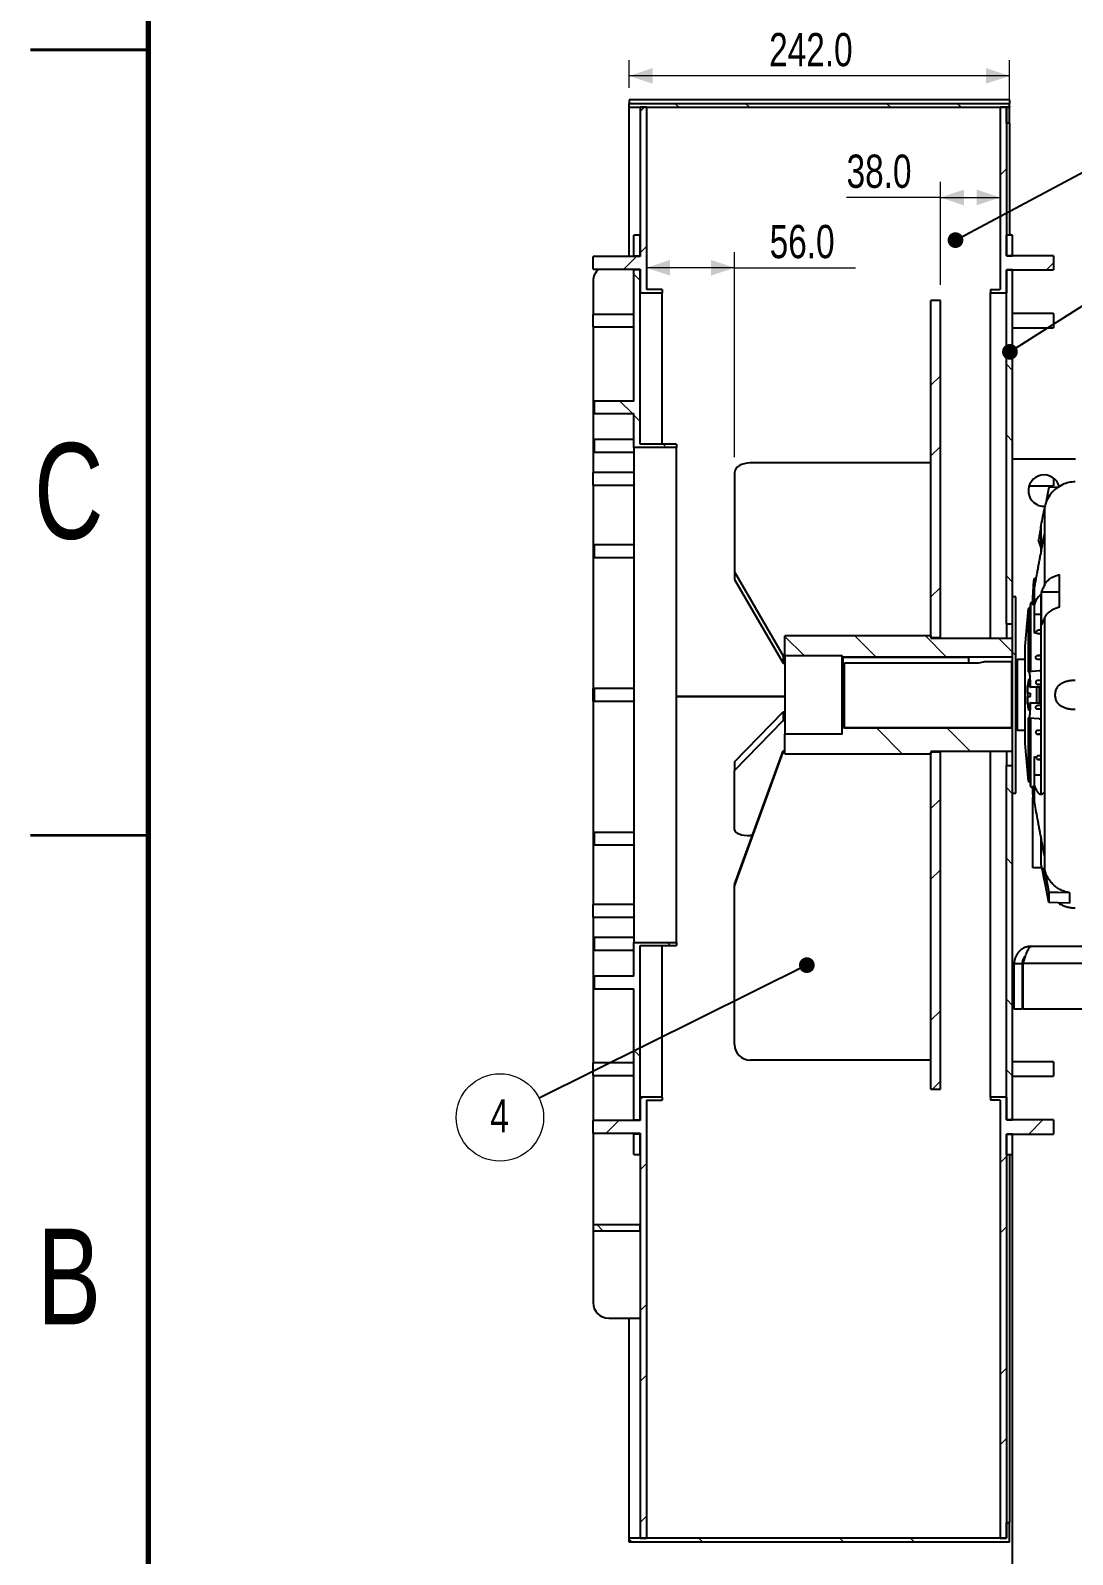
# Model space of a CAD drawing. Header units: millimetres. Extents: x 2 to 418, y 2 to 295.
# Drawn here: x 2.5 to 68.8, y 52.7 to 149.7 of the extents above; entities that cross this region are included whole.
import ezdxf

# ---------------------------------------------------------------- set-up
doc = ezdxf.new("R2010")
doc.units = ezdxf.units.MM
doc.styles.add('SLDTEXTSTYLE0', font='TXT', dxfattribs={"width": 0.75})
doc.dimstyles.new('SLDDIMSTYLE0', dxfattribs={"dimtxt": 2.116667, "dimasz": 1.5, "dimexe": 0, "dimexo": 0.0625, "dimgap": 0.529167, "dimtad": 1, "dimdec": 1, "dimlfac": 10, "dimrnd": 1e-09, "dimzin": 4, "dimdsep": 46, "dimtxsty": 'SLDTEXTSTYLE0', "dimsah": 1, "dimcen": 0.09, "dimadec": 0, "dimazin": 1, "dimtfac": 1, "dimtdec": 1, "dimtofl": 0, "dimtmove": 0, "dimatfit": 3, "dimfxl": 0, "dimfrac": 2, "dimtolj": 1, "dimtzin": 12, "dimarcsym": 0})
doc.dimstyles.new('SLDDIMSTYLE1', dxfattribs={"dimtxt": 0.18, "dimasz": 1, "dimexe": 0, "dimexo": 0.0625, "dimgap": 0, "dimtad": 0, "dimtih": 1, "dimtoh": 1, "dimdec": 0, "dimrnd": 1e-09, "dimzin": 0, "dimdsep": 46, "dimtxsty": 'Standard', "dimblk1": 'DOT', "dimblk2": 'DOT', "dimsah": 1, "dimcen": 0.09, "dimadec": 0, "dimazin": 0, "dimtfac": 1, "dimtdec": 0, "dimtofl": 0, "dimtmove": 0, "dimatfit": 3, "dimldrblk": 'DOT', "dimfxl": 0, "dimfrac": 2, "dimtolj": 1, "dimtzin": 0, "dimarcsym": 0})

# ---------------------------------------------------------------- blocks, each defined once
blk = doc.blocks.new('_D_2')
at = {"color": 7, "linetype": 'Continuous', "lineweight": 18}
for p, q in [((60.398, 133.545), (60.398, 140.105)), ((60.398, 139.105), (54.429, 139.105)), ((60.398, 139.105), (64.198, 139.105))]:
    blk.add_line(p, q, dxfattribs=at)
for points in [[(60.398, 139.105), (61.898, 138.605), (61.898, 139.605)], [(64.198, 139.105), (62.698, 139.605), (62.698, 138.605)]]:
    blk.add_solid(points, dxfattribs=at)
at = {"color": 7, "linetype": 'Continuous', "lineweight": 18, "insert": (54.429, 141.834), "char_height": 2.1167, "attachment_point": 1, "style": 'SLDTEXTSTYLE0'}
blk.add_mtext('38.0', dxfattribs=at)
blk = doc.blocks.new('_D_3')
at = {"color": 7, "linetype": 'Continuous', "lineweight": 18}
for p, q in [((47.298, 122.586), (47.298, 135.627)), ((47.298, 134.627), (41.698, 134.627)), ((47.298, 134.627), (55.008, 134.627))]:
    blk.add_line(p, q, dxfattribs=at)
for points in [[(41.698, 134.627), (43.198, 134.127), (43.198, 135.127)], [(47.298, 134.627), (45.798, 135.127), (45.798, 134.127)]]:
    blk.add_solid(points, dxfattribs=at)
at = {"color": 7, "linetype": 'Continuous', "lineweight": 18, "insert": (49.536, 137.356), "char_height": 2.1167, "attachment_point": 1, "style": 'SLDTEXTSTYLE0'}
blk.add_mtext('56.0', dxfattribs=at)
blk = doc.blocks.new('_D_4')
at = {"color": 7, "linetype": 'Continuous', "lineweight": 18}
for p, q in [((40.598, 146.075), (40.598, 147.844)), ((64.798, 145.075), (64.798, 147.844)), ((64.798, 146.844), (40.598, 146.844))]:
    blk.add_line(p, q, dxfattribs=at)
for points in [[(40.598, 146.844), (42.098, 146.344), (42.098, 147.344)], [(64.798, 146.844), (63.298, 147.344), (63.298, 146.344)]]:
    blk.add_solid(points, dxfattribs=at)
at = {"color": 7, "linetype": 'Continuous', "lineweight": 18, "insert": (49.503, 149.573), "char_height": 2.1167, "attachment_point": 1, "style": 'SLDTEXTSTYLE0'}
blk.add_mtext('242.0', dxfattribs=at)
blk = doc.blocks.new('_DOT')
at = {"color": 0, "linetype": 'ByBlock', "lineweight": -2}
blk.add_line((-0.5, 0), (-1, 0), dxfattribs=at)
at = {"color": 0, "linetype": 'ByBlock', "const_width": 0.5}
blk.add_lwpolyline([(-0.25, 0, 1), (0.25, 0, 1)], format="xyb", close=True, dxfattribs=at)
blk = doc.blocks.new('SW_NOTE_14')
at = {"color": 0, "linetype": 'Continuous', "lineweight": 0}
blk.add_circle((-2.492, -1.237), 2.782, dxfattribs=at)
at = {"color": 0, "linetype": 'Continuous', "lineweight": 0, "insert": (-2.513, -0.075), "char_height": 2.117, "attachment_point": 2, "style": 'SLDTEXTSTYLE0'}
blk.add_mtext('4', dxfattribs=at)

msp = doc.modelspace()

# ---------------------------------------------------------------- hatches: boundary and pattern name
at = {"linetype": 'Continuous', "lineweight": 18}
h = msp.add_hatch(dxfattribs=at)
h.set_pattern_fill('ANSI32', style=0)
h.paths.add_polyline_path([(41.698, 133.245), (41.698, 144.845), (41.298, 144.845), (41.298, 135.345), (38.298, 135.345), (38.298, 134.545), (41.298, 134.545), (41.298, 133.045), (42.698, 133.045), (42.698, 133.245)], flags=0)
h = msp.add_hatch(dxfattribs=at)
h.set_pattern_fill('ANSI32', angle=90, style=0)
h.paths.add_polyline_path([(40.598, 145.096), (40.598, 144.918), (40.598, 144.845), (64.798, 144.845), (64.798, 144.918), (64.798, 145.096)], flags=0)
h = msp.add_hatch(dxfattribs=at)
h.set_pattern_fill('ANSI32', style=0)
h.paths.add_polyline_path([(64.598, 144.845), (64.198, 144.845), (64.198, 133.245), (63.598, 133.245), (63.598, 133.045), (64.598, 133.045), (64.598, 134.495), (67.598, 134.495), (67.598, 135.395), (64.598, 135.395)], flags=0)
h = msp.add_hatch(dxfattribs=at)
h.set_pattern_fill('ANSI32', angle=90, style=0)
h.paths.add_polyline_path([(64.598, 143.842), (64.798, 143.842), (64.798, 144.845), (64.598, 144.845)], flags=0)
h = msp.add_hatch(dxfattribs=at)
h.set_pattern_fill('ANSI32', angle=90, style=0)
h.paths.add_polyline_path([(41.298, 135.395), (41.298, 136.695), (40.898, 136.695), (40.898, 135.395)], flags=0)
h = msp.add_hatch(dxfattribs=at)
h.set_pattern_fill('ANSI32', angle=90, style=0)
h.paths.add_polyline_path([(64.998, 135.395), (64.998, 136.695), (64.598, 136.695), (64.598, 135.395)], flags=0)
h = msp.add_hatch(dxfattribs=at)
h.set_pattern_fill('ANSI32', angle=90, style=0)
h.paths.add_polyline_path([(40.898, 134.495), (40.898, 126.145), (38.398, 126.145), (38.398, 125.345), (40.898, 125.345), (40.898, 123.195), (43.598, 123.195), (43.598, 123.395), (41.298, 123.395), (41.298, 134.495)], flags=0)
h = msp.add_hatch(dxfattribs=at)
h.set_pattern_fill('ANSI32', angle=90, style=0)
h.paths.add_polyline_path([(64.598, 111.945), (64.998, 111.945), (64.998, 134.495), (64.598, 134.495)], flags=0)
h = msp.add_hatch(dxfattribs=at)
h.set_pattern_fill('ANSI32', angle=3e-322, style=0)
h.paths.add_polyline_path([(60.398, 111.095), (60.398, 132.545), (59.798, 132.545), (59.798, 111.095)], flags=0)
h = msp.add_hatch(dxfattribs=at)
h.set_pattern_fill('ANSI34', angle=90, style=0)
h.paths.add_polyline_path([(50.498, 111.195), (50.498, 109.945), (54.148, 109.945), (54.148, 109.875), (65.198, 109.875), (65.198, 111.045), (59.798, 111.045), (59.798, 111.195)], flags=0)
h = msp.add_hatch(dxfattribs=at)
h.set_pattern_fill('ANSI34', angle=90, style=0)
edge = h.paths.add_edge_path(flags=0)
edge.add_line((54.148, 105.295), (54.148, 104.945))
edge.add_line((54.148, 104.945), (50.498, 104.945))
edge.add_line((50.498, 104.945), (50.498, 103.695))
edge.add_line((50.498, 103.695), (59.798, 103.695))
edge.add_line((59.798, 103.695), (59.798, 103.845))
edge.add_line((59.798, 103.845), (65.198, 103.845))
edge.add_line((65.198, 103.845), (65.198, 105.345))
edge.add_line((65.198, 105.345), (54.198, 105.345))
edge.add_arc((54.198, 105.295), 0.05, 90, 180)
h = msp.add_hatch(dxfattribs=at)
h.set_pattern_fill('ANSI32', angle=3e-322, style=0)
h.paths.add_polyline_path([(59.798, 103.795), (59.798, 82.345), (60.398, 82.345), (60.398, 103.795)], flags=0)
h = msp.add_hatch(dxfattribs=at)
h.set_pattern_fill('ANSI32', angle=90, style=0)
h.paths.add_polyline_path([(64.998, 102.945), (64.598, 102.945), (64.598, 80.395), (64.998, 80.395)], flags=0)
h = msp.add_hatch(dxfattribs=at)
h.set_pattern_fill('ANSI32', angle=90, style=0)
h.paths.add_polyline_path([(38.398, 89.545), (38.398, 88.745), (40.898, 88.745), (40.898, 80.395), (41.298, 80.395), (41.298, 91.495), (43.598, 91.495), (43.598, 91.695), (40.898, 91.695), (40.898, 89.545)], flags=0)
h = msp.add_hatch(dxfattribs=at)
h.set_pattern_fill('ANSI32', style=0)
h.paths.add_polyline_path([(41.698, 53.767), (41.698, 81.645), (42.698, 81.645), (42.698, 81.845), (41.298, 81.845), (41.298, 80.345), (38.298, 80.345), (38.298, 79.545), (41.298, 79.545), (41.298, 53.767)], flags=0)
h = msp.add_hatch(dxfattribs=at)
h.set_pattern_fill('ANSI32', style=0)
h.paths.add_polyline_path([(63.598, 81.645), (64.198, 81.645), (64.198, 53.767), (64.598, 53.767), (64.598, 79.495), (67.598, 79.495), (67.598, 80.395), (64.598, 80.395), (64.598, 81.845), (63.598, 81.845)], flags=0)
h = msp.add_hatch(dxfattribs=at)
h.set_pattern_fill('ANSI32', angle=90, style=0)
h.paths.add_polyline_path([(40.898, 79.495), (40.898, 78.195), (41.298, 78.195), (41.298, 79.495)], flags=0)
h = msp.add_hatch(dxfattribs=at)
h.set_pattern_fill('ANSI32', angle=90, style=0)
h.paths.add_polyline_path([(64.598, 79.495), (64.598, 78.195), (64.998, 78.195), (64.998, 79.495)], flags=0)
h = msp.add_hatch(dxfattribs=at)
h.set_pattern_fill('ANSI32', angle=90, style=0)
h.paths.add_polyline_path([(41.298, 73.317), (41.298, 73.717), (38.298, 73.717), (38.298, 73.317)], flags=0)
h = msp.add_hatch(dxfattribs=at)
h.set_pattern_fill('ANSI32', angle=90, style=0)
h.paths.add_polyline_path([(40.598, 53.767), (40.598, 53.516), (64.798, 53.516), (64.798, 53.767), (64.798, 54.768), (64.598, 54.768), (64.598, 53.767)], flags=0)

# ---------------------------------------------------------------- linework, layer by layer
at = {"color": 7, "linetype": 'Continuous', "lineweight": 70}
msp.add_line((10, 10), (10, 287), dxfattribs=at)
at = {"color": 7, "linetype": 'Continuous', "lineweight": 35}
for p, q in [((2.5, 148.5), (10, 148.5)), ((10, 148.5), (2.5, 148.5)), ((10, 98.5), (2.5, 98.5))]:
    msp.add_line(p, q, dxfattribs=at)
at = {"color": 7, "linetype": 'Continuous', "lineweight": 25}
for p, q in [((64.798, 145.325), (40.598, 145.325)), ((40.598, 145.325), (40.598, 145.096)), ((40.598, 145.096), (64.798, 145.096)), ((40.598, 144.918), (40.598, 145.096)), ((40.598, 144.845), (40.598, 144.918)), ((40.598, 144.845), (64.798, 144.845)), ((40.598, 135.345), (40.598, 144.845)), ((41.698, 144.845), (41.298, 144.845)), ((41.298, 144.845), (41.298, 135.345)), ((41.698, 144.845), (41.698, 133.245)), ((64.598, 144.845), (64.198, 144.845)), ((64.198, 144.845), (64.198, 133.245)), ((64.598, 144.845), (64.598, 144.846)), ((64.798, 144.845), (64.598, 144.845)), ((64.598, 143.842), (64.598, 144.845)), ((64.598, 144.845), (64.598, 135.395)), ((64.798, 145.325), (64.798, 145.096)), ((64.798, 144.918), (64.798, 145.096)), ((64.798, 144.918), (64.798, 144.845)), ((64.798, 144.845), (64.798, 144.846)), ((64.798, 143.842), (64.798, 144.845)), ((64.798, 143.842), (64.598, 143.842)), ((64.798, 143.842), (64.798, 136.695)), ((41.298, 136.695), (40.898, 136.695)), ((40.898, 135.395), (40.898, 136.695)), ((41.298, 135.395), (41.298, 136.695)), ((64.998, 136.695), (64.598, 136.695)), ((64.598, 135.395), (64.598, 136.695)), ((64.998, 135.395), (64.998, 136.695)), ((38.298, 134.545), (38.298, 135.345)), ((41.298, 135.345), (38.298, 135.345)), ((40.898, 135.395), (41.298, 135.395)), ((40.898, 135.395), (40.898, 135.345)), ((64.598, 135.395), (64.998, 135.395)), ((67.598, 135.395), (64.598, 135.395)), ((67.598, 135.395), (67.598, 134.495)), ((38.298, 134.545), (41.298, 134.545)), ((40.898, 134.545), (40.898, 134.495)), ((41.298, 134.495), (40.898, 134.495)), ((40.898, 126.145), (40.898, 134.495)), ((41.298, 134.545), (41.298, 133.045)), ((41.298, 123.395), (41.298, 134.495)), ((64.998, 134.495), (64.598, 134.495)), ((64.598, 111.945), (64.598, 134.495)), ((64.598, 134.495), (67.598, 134.495)), ((64.598, 134.495), (64.598, 133.045)), ((64.998, 113.695), (64.998, 134.495)), ((38.298, 133.77), (38.298, 131.661)), ((41.298, 133.045), (42.698, 133.045)), ((42.698, 133.245), (41.698, 133.245)), ((42.698, 133.245), (42.698, 133.045)), ((42.698, 123.395), (42.698, 133.045)), ((63.598, 133.245), (63.598, 133.045)), ((63.598, 133.245), (64.198, 133.245)), ((63.598, 133.045), (64.598, 133.045)), ((63.598, 111.045), (63.598, 133.045)), ((60.398, 132.545), (59.798, 132.545)), ((59.798, 111.095), (59.798, 132.545)), ((60.398, 111.095), (60.398, 132.545)), ((40.898, 131.661), (38.298, 131.661)), ((38.298, 131.461), (38.298, 131.661)), ((38.298, 130.861), (38.298, 131.461)), ((67.598, 131.711), (64.998, 131.711)), ((67.598, 131.711), (67.598, 130.811)), ((38.298, 130.861), (40.898, 130.861)), ((38.298, 130.861), (38.298, 121.595)), ((64.998, 130.811), (67.598, 130.811)), ((38.398, 125.345), (38.398, 126.145)), ((40.898, 126.145), (38.398, 126.145)), ((38.398, 125.345), (40.898, 125.345)), ((40.898, 123.195), (40.898, 125.345)), ((40.898, 123.693), (38.398, 123.693)), ((38.398, 123.493), (38.398, 123.693)), ((38.398, 122.893), (38.398, 123.493)), ((43.598, 123.195), (40.898, 123.195)), ((40.898, 123.195), (40.898, 91.695)), ((43.598, 123.395), (41.298, 123.395)), ((43.598, 123.395), (43.598, 123.195)), ((43.598, 91.695), (43.598, 123.195)), ((38.398, 122.893), (40.898, 122.893)), ((68.998, 122.445), (64.998, 122.445)), ((40.898, 121.595), (38.298, 121.595)), ((38.298, 121.541), (38.298, 121.595)), ((38.298, 120.795), (38.298, 121.541)), ((47.298, 121.586), (47.298, 115.268)), ((59.798, 122.205), (48.298, 122.205)), ((38.298, 120.795), (40.898, 120.795)), ((38.298, 120.795), (38.298, 107.845)), ((66.044, 120.745), (67.598, 120.745)), ((67.598, 121.245), (67.598, 120.745)), ((68.183, 120.838), (68.183, 120.834)), ((67.025, 119.376), (67.025, 117.68)), ((66.783, 118.121), (66.783, 116.399)), ((67.025, 117.68), (67.025, 114.434)), ((40.898, 116.995), (38.398, 116.995)), ((38.398, 116.941), (38.398, 116.995)), ((38.398, 116.195), (38.398, 116.941)), ((66.783, 116.862), (66.646, 117.304)), ((38.398, 116.195), (40.898, 116.195)), ((47.298, 115.268), (50.398, 109.941)), ((47.298, 115.268), (47.298, 114.797)), ((47.298, 114.797), (50.398, 109.47)), ((66.349, 114.828), (66.249, 113.199)), ((66.492, 114.828), (66.349, 114.828)), ((67.983, 113.034), (67.983, 115.113)), ((65.198, 113.695), (64.998, 113.695)), ((64.998, 110.57), (64.998, 113.695)), ((65.198, 110.57), (65.198, 113.695)), ((66.383, 113.222), (66.383, 114.232)), ((66.837, 113.772), (66.783, 113.759)), ((66.783, 113.759), (66.783, 101.131)), ((66.801, 113.772), (66.837, 113.772)), ((67.983, 113.984), (66.807, 113.984)), ((66.842, 111.906), (66.837, 113.772)), ((65.993, 112.945), (65.783, 110.545)), ((66.09, 112.971), (65.993, 112.945)), ((65.993, 112.945), (65.993, 108.913)), ((66.133, 113.295), (66.09, 112.971)), ((66.09, 112.971), (66.09, 108.922)), ((66.249, 113.326), (66.133, 113.295)), ((66.133, 113.295), (66.133, 108.926)), ((66.249, 113.199), (66.383, 113.233)), ((66.383, 112.555), (66.383, 113.222)), ((66.383, 111.371), (66.383, 112.555)), ((64.998, 111.945), (64.598, 111.945)), ((64.598, 111.945), (64.598, 111.045)), ((66.627, 111.563), (66.783, 111.577)), ((67.025, 112.356), (67.025, 101.256)), ((59.798, 111.195), (50.498, 111.195)), ((50.498, 109.945), (50.498, 111.195)), ((59.798, 111.195), (59.798, 111.045)), ((59.798, 111.095), (60.398, 111.095)), ((59.798, 111.045), (64.998, 111.045)), ((60.398, 111.095), (60.398, 111.045)), ((66.783, 111.31), (66.621, 111.324)), ((50.398, 109.941), (50.398, 109.47)), ((50.398, 109.941), (50.498, 109.941)), ((50.498, 109.945), (54.148, 109.945)), ((50.498, 109.945), (50.498, 104.945)), ((54.148, 109.875), (54.148, 109.945)), ((54.148, 109.875), (64.998, 109.875)), ((54.148, 109.875), (54.148, 109.872)), ((54.148, 109.51), (54.148, 109.872)), ((54.198, 109.845), (62.198, 109.845)), ((54.198, 109.845), (54.198, 109.353)), ((62.198, 109.845), (62.198, 109.458)), ((64.998, 101.195), (64.998, 110.57)), ((65.198, 101.195), (65.198, 110.57)), ((65.298, 109.693), (65.198, 109.593)), ((65.783, 109.693), (65.298, 109.693)), ((65.298, 105.198), (65.298, 109.693)), ((65.783, 110.545), (65.783, 107.445)), ((66.57, 109.943), (66.783, 109.961)), ((66.783, 109.686), (66.577, 109.704)), ((50.398, 109.47), (50.498, 109.47)), ((54.148, 105.295), (54.148, 109.51)), ((54.198, 105.445), (54.198, 109.353)), ((54.298, 105.345), (54.298, 109.458)), ((62.198, 109.458), (54.298, 109.458)), ((62.598, 109.458), (62.198, 109.458)), ((64.948, 109.545), (63.198, 109.545)), ((64.998, 109.532), (64.948, 109.545)), ((64.948, 105.345), (64.948, 109.545)), ((66.686, 108.974), (66.036, 108.917)), ((66.783, 108.98), (66.686, 108.974)), ((38.398, 107.845), (38.298, 107.845)), ((38.298, 107.045), (38.298, 107.845)), ((40.898, 107.845), (38.398, 107.845)), ((38.398, 107.045), (38.398, 107.845)), ((66.085, 108.055), (65.943, 108.043)), ((65.943, 107.545), (65.943, 108.043)), ((66.092, 107.945), (66.143, 107.945)), ((66.543, 107.445), (66.543, 107.95)), ((66.783, 108.372), (66.564, 108.353)), ((66.58, 108.114), (66.783, 108.097)), ((66.703, 106.945), (66.703, 107.945)), ((38.298, 107.045), (38.398, 107.045)), ((38.298, 107.045), (38.298, 94.095)), ((38.398, 107.045), (40.898, 107.045)), ((65.783, 107.445), (65.783, 104.345)), ((65.943, 107.545), (66.143, 107.545)), ((65.943, 106.848), (65.943, 107.345)), ((65.943, 107.345), (66.143, 107.345)), ((65.943, 106.848), (66.085, 106.835)), ((66.143, 106.945), (66.092, 106.945)), ((66.143, 107.345), (66.143, 107.545)), ((66.143, 106.945), (66.783, 106.945)), ((66.543, 106.939), (66.543, 107.445)), ((66.58, 106.776), (66.783, 106.794)), ((47.298, 103.189), (50.398, 106.372)), ((47.298, 102.631), (50.398, 105.815)), ((50.398, 106.372), (50.398, 105.815)), ((50.398, 106.372), (50.498, 106.372)), ((50.398, 105.815), (50.498, 105.815)), ((65.993, 105.977), (65.993, 101.945)), ((66.686, 105.916), (66.036, 105.973)), ((66.09, 105.968), (66.09, 101.919)), ((66.133, 105.964), (66.133, 101.595)), ((66.783, 106.518), (66.564, 106.537)), ((66.686, 105.916), (66.783, 105.911)), ((50.498, 103.695), (50.498, 104.945)), ((54.148, 104.945), (50.498, 104.945)), ((54.148, 104.945), (54.148, 105.295)), ((54.198, 105.445), (54.298, 105.345)), ((64.998, 105.345), (54.198, 105.345)), ((54.298, 105.345), (64.948, 105.345)), ((64.948, 105.345), (64.998, 105.358)), ((65.198, 105.298), (65.298, 105.198)), ((65.298, 105.198), (65.783, 105.198)), ((66.57, 104.947), (66.783, 104.929)), ((66.783, 105.204), (66.577, 105.186)), ((47.298, 95.366), (50.398, 103.876)), ((50.398, 103.876), (50.398, 103.79)), ((50.398, 103.876), (50.498, 103.876)), ((64.998, 103.845), (59.798, 103.845)), ((59.798, 103.845), (59.798, 103.695)), ((60.398, 103.795), (59.798, 103.795)), ((59.798, 82.345), (59.798, 103.795)), ((60.398, 103.845), (60.398, 103.795)), ((60.398, 82.345), (60.398, 103.795)), ((63.598, 81.845), (63.598, 103.845)), ((64.598, 103.845), (64.598, 102.945)), ((65.783, 104.345), (65.993, 101.945)), ((47.298, 95.279), (50.398, 103.79)), ((47.298, 103.189), (47.298, 102.631)), ((50.398, 103.79), (50.498, 103.79)), ((50.498, 103.695), (59.798, 103.695)), ((64.598, 102.945), (64.998, 102.945)), ((64.598, 80.395), (64.598, 102.945)), ((66.383, 102.335), (66.383, 103.52)), ((66.783, 103.58), (66.621, 103.566)), ((66.627, 103.327), (66.783, 103.313)), ((47.298, 98.855), (47.298, 102.631)), ((65.993, 101.945), (66.09, 101.919)), ((66.09, 101.919), (66.133, 101.595)), ((66.383, 101.669), (66.383, 102.335)), ((64.998, 101.195), (65.198, 101.195)), ((64.998, 80.395), (64.998, 101.195)), ((66.133, 101.595), (66.249, 101.564)), ((66.249, 101.623), (66.249, 101.564)), ((66.283, 96.445), (66.283, 100.924)), ((66.383, 100.658), (66.383, 101.669)), ((66.783, 101.131), (66.841, 101.133)), ((67.025, 101.256), (67.025, 97.21)), ((40.898, 98.695), (38.398, 98.695)), ((38.398, 97.895), (38.398, 98.695)), ((48.434, 98.485), (48.298, 98.485)), ((66.783, 98.479), (66.783, 96.724)), ((38.398, 97.895), (40.898, 97.895)), ((67.025, 97.21), (67.025, 96.365)), ((66.835, 96.445), (66.283, 96.445)), ((67.007, 95.818), (67.007, 96.443)), ((47.298, 95.366), (47.298, 95.279)), ((47.298, 85.185), (47.298, 95.279)), ((67.025, 95.74), (67.025, 95.545)), ((67.025, 95.545), (67.103, 95.298)), ((40.898, 94.095), (38.298, 94.095)), ((38.298, 93.295), (38.298, 94.095)), ((67.298, 94.866), (67.298, 94.236)), ((67.946, 94.216), (67.983, 94.188)), ((67.983, 94.15), (67.983, 94.188)), ((68.634, 94.195), (68.634, 94.845)), ((38.298, 93.295), (40.898, 93.295)), ((38.298, 93.295), (38.298, 84.029)), ((40.898, 91.997), (38.398, 91.997)), ((38.398, 91.197), (38.398, 91.997)), ((38.398, 91.197), (40.898, 91.197)), ((40.898, 91.695), (43.598, 91.695)), ((40.898, 89.545), (40.898, 91.695)), ((41.298, 91.495), (43.598, 91.495)), ((41.298, 80.395), (41.298, 91.495)), ((42.698, 81.845), (42.698, 91.495)), ((43.598, 91.695), (43.598, 91.495)), ((66.198, 91.445), (110.998, 91.445)), ((65.098, 90.345), (65.598, 90.345)), ((65.098, 87.445), (65.098, 90.345)), ((65.598, 90.345), (65.598, 87.445)), ((111.528, 90.345), (65.669, 90.345)), ((65.669, 87.445), (65.669, 90.345)), ((40.898, 89.545), (38.398, 89.545)), ((38.398, 88.745), (38.398, 89.545)), ((38.398, 88.745), (40.898, 88.745)), ((40.898, 80.395), (40.898, 88.745)), ((65.598, 87.445), (65.098, 87.445)), ((111.528, 87.445), (65.669, 87.445)), ((40.898, 84.029), (38.298, 84.029)), ((38.298, 83.229), (38.298, 84.029)), ((59.798, 84.196), (48.298, 84.196)), ((67.598, 84.079), (64.998, 84.079)), ((67.598, 84.079), (67.598, 83.404)), ((38.298, 83.229), (40.898, 83.229)), ((38.298, 83.229), (38.298, 80.345)), ((64.998, 83.179), (67.598, 83.179)), ((67.598, 83.404), (67.598, 83.179)), ((42.698, 81.845), (41.298, 81.845)), ((41.298, 81.845), (41.298, 80.345)), ((41.698, 81.645), (42.698, 81.645)), ((41.698, 81.645), (41.698, 53.767)), ((42.698, 81.845), (42.698, 81.645)), ((59.798, 82.345), (60.398, 82.345)), ((63.598, 81.845), (63.598, 81.645)), ((64.598, 81.845), (63.598, 81.845)), ((64.198, 81.645), (63.598, 81.645)), ((64.198, 81.645), (64.198, 53.767)), ((64.598, 81.845), (64.598, 80.395)), ((38.298, 79.545), (38.298, 80.345)), ((41.298, 80.345), (38.298, 80.345)), ((38.298, 79.545), (41.298, 79.545)), ((38.298, 79.545), (38.298, 73.717)), ((40.898, 80.395), (41.298, 80.395)), ((40.898, 80.395), (40.898, 80.345)), ((40.898, 79.545), (40.898, 79.495)), ((41.298, 79.545), (41.298, 53.767)), ((64.598, 80.395), (64.998, 80.395)), ((67.598, 80.395), (64.598, 80.395)), ((67.598, 80.395), (67.598, 79.495)), ((41.298, 79.495), (40.898, 79.495)), ((40.898, 78.195), (40.898, 79.495)), ((41.298, 78.195), (41.298, 79.495)), ((64.998, 79.495), (64.598, 79.495)), ((64.598, 78.195), (64.598, 79.495)), ((64.598, 79.495), (67.598, 79.495)), ((64.598, 79.495), (64.598, 53.767)), ((64.998, 78.195), (64.998, 79.495)), ((40.898, 78.195), (41.298, 78.195)), ((64.598, 78.195), (64.998, 78.195)), ((64.798, 78.195), (64.798, 54.768)), ((64.998, 51.945), (64.998, 78.195)), ((38.298, 73.717), (38.298, 73.317)), ((41.298, 73.717), (38.298, 73.717)), ((41.298, 73.317), (38.298, 73.317)), ((38.298, 73.317), (38.298, 68.77)), ((41.298, 73.317), (41.298, 73.717)), ((39.298, 67.77), (41.298, 67.77)), ((40.598, 53.767), (40.598, 67.77)), ((64.598, 54.768), (64.798, 54.768)), ((64.598, 53.767), (64.598, 54.768)), ((64.798, 53.767), (64.798, 54.768)), ((64.598, 53.767), (40.598, 53.767)), ((40.598, 53.516), (40.598, 53.767)), ((64.798, 53.516), (40.598, 53.516)), ((41.298, 53.767), (41.698, 53.767)), ((64.198, 53.767), (64.598, 53.767)), ((64.798, 53.516), (64.798, 53.767))]:
    msp.add_line(p, q, dxfattribs=at)
at = {"color": 8, "linetype": 'Continuous', "lineweight": 25}
for p, q in [((66.783, 112.555), (66.383, 112.555)), ((66.783, 111.563), (66.627, 111.563)), ((66.783, 111.324), (66.621, 111.324)), ((66.783, 109.943), (66.57, 109.943)), ((66.783, 109.704), (66.577, 109.704)), ((66.783, 108.353), (66.564, 108.353)), ((66.783, 108.114), (66.58, 108.114)), ((43.598, 107.355), (50.498, 107.355)), ((43.598, 107.335), (50.498, 107.335)), ((66.783, 106.776), (66.58, 106.776)), ((66.783, 106.537), (66.564, 106.537)), ((54.198, 105.445), (54.198, 105.345)), ((66.783, 104.947), (66.57, 104.947)), ((66.783, 105.186), (66.577, 105.186)), ((66.783, 103.566), (66.621, 103.566)), ((66.783, 103.327), (66.627, 103.327)), ((66.783, 102.335), (66.383, 102.335))]:
    msp.add_line(p, q, dxfattribs=at)
at = {"color": 7, "linetype": 'Continuous', "lineweight": 25, "flags": 128}
for points in [[(48.298, 122.205), (48.103, 122.193), (47.916, 122.158), (47.743, 122.101), (47.591, 122.024), (47.467, 121.93), (47.374, 121.823), (47.317, 121.707), (47.298, 121.586)], [(67.298, 120.654), (67.135, 119.768), (67.11, 119.631)], [(67.918, 120.673), (67.885, 120.672), (67.298, 120.654)], [(66.516, 111.394), (66.442, 111.381), (66.383, 111.371)], [(65.935, 107.445), (65.94, 107.148), (65.944, 107.05), (65.949, 106.955), (65.955, 106.865), (65.974, 106.675), (65.98, 106.63), (65.987, 106.589), (65.995, 106.552), (66.003, 106.521), (66.014, 106.495), (66.022, 106.487), (66.028, 106.486), (66.029, 106.487), (66.03, 106.487), (66.03, 106.487), (66.03, 106.487), (66.03, 106.487), (66.03, 106.487), (66.03, 106.487), (66.03, 106.487), (66.03, 106.487), (66.03, 106.487), (66.03, 106.487), (66.03, 106.487), (66.044, 106.509), (66.055, 106.552), (66.077, 106.719), (66.092, 106.945)], [(66.383, 103.52), (66.458, 103.507), (66.516, 103.496)], [(47.298, 98.855), (47.317, 98.783), (47.374, 98.714), (47.467, 98.65), (47.591, 98.593), (47.743, 98.547), (47.916, 98.513), (48.103, 98.492), (48.298, 98.485)], [(67.007, 96.443), (67.17, 95.56), (67.298, 94.866)], [(67.298, 94.236), (67.135, 95.122), (67.007, 95.818)], [(68.634, 94.845), (67.885, 94.857), (67.298, 94.866)], [(68.634, 94.195), (67.885, 94.218), (67.298, 94.236)]]:
    msp.add_lwpolyline(points, dxfattribs=at)
at = {"color": 7, "linetype": 'Continuous', "lineweight": 25}
for centre, radius, start, end in [((39.298, 133.77), 1, 129.18668, 180), ((66.998, 120.445), 1, 14.76695, 272.92855), ((101.222, 111.954), 35, 175.28808, 177.75314), ((54.198, 105.295), 0.05, 90, 180), ((101.222, 102.936), 35, 182.24686, 183.38165), ((48.293, 85.191), 0.995, 180.30102, 270.29807), ((39.298, 68.77), 1, 180, 270)]:
    msp.add_arc(centre, radius, start, end, dxfattribs=at)
for points, knots in [([(68.183, 120.834), (68.042, 120.758), (67.758, 120.604), (67.419, 120.258), (67.155, 119.847), (67.069, 119.535), (67.025, 119.376)], [0, 0, 0, 0, 0.248441, 0.499887, 0.744029, 1, 1, 1, 1]), ([(68.98, 121.012), (68.839, 121.001), (68.557, 120.979), (68.308, 120.885), (68.183, 120.838)], [0, 0, 0, 0, 0.499577, 1, 1, 1, 1]), ([(67.025, 119.376), (66.944, 118.997), (66.849, 118.552), (66.774, 118.103), (66.763, 118.035)], [0, 0, 0, 0, 0.849209, 1, 1, 1, 1]), ([(66.783, 118.121), (66.756, 117.968), (66.708, 117.697), (66.665, 117.424), (66.646, 117.304)], [0, 0, 0, 0, 0.560151, 1, 1, 1, 1]), ([(66.805, 116.513), (66.829, 116.642), (66.866, 116.837), (66.94, 117.228), (66.988, 117.487), (67.025, 117.68)], [0, 0, 0, 0, 0.328502, 0.49822, 1, 1, 1, 1]), ([(66.383, 114.232), (66.398, 114.314), (66.429, 114.483), (66.477, 114.751), (66.53, 115.037), (66.583, 115.328), (66.639, 115.625), (66.691, 115.907), (66.747, 116.206), (66.784, 116.403), (66.805, 116.513)], [0, 0, 0, 0, 0.115861, 0.237707, 0.36554, 0.499364, 0.618837, 0.750121, 0.861004, 1, 1, 1, 1]), ([(67.025, 114.434), (67.062, 114.505), (67.136, 114.643), (67.353, 114.829), (67.63, 114.992), (67.866, 115.073), (67.983, 115.113)], [0, 0, 0, 0, 0.255478, 0.499682, 0.751592, 1, 1, 1, 1]), ([(66.801, 113.772), (66.781, 113.77), (66.744, 113.765), (66.688, 113.736), (66.636, 113.693), (66.564, 113.609), (66.478, 113.469), (66.414, 113.301), (66.383, 113.222)], [0, 0, 0, 0, 0.1390251, 0.2510134, 0.3818035, 0.5010972, 0.762362, 1, 1, 1, 1]), ([(66.807, 113.984), (66.806, 113.945), (66.804, 113.874), (66.802, 113.803), (66.801, 113.772)], [0, 0, 0, 0, 0.5600096, 1, 1, 1, 1]), ([(67.025, 114.434), (66.982, 114.351), (66.907, 114.201), (66.837, 114.05), (66.807, 113.984)], [0, 0, 0, 0, 0.559996, 1, 1, 1, 1]), ([(67.983, 113.034), (67.866, 112.994), (67.631, 112.914), (67.353, 112.751), (67.136, 112.565), (67.063, 112.427), (67.025, 112.356)], [0, 0, 0, 0, 0.248081, 0.499655, 0.74418, 1, 1, 1, 1]), ([(66.516, 111.394), (66.512, 111.411), (66.505, 111.444), (66.52, 111.494), (66.551, 111.533), (66.585, 111.553), (66.608, 111.561), (66.621, 111.562), (66.627, 111.563)], [0, 0, 0, 0, 0.249403, 0.498752, 0.748267, 0.873867, 0.938536, 1, 1, 1, 1]), ([(67.025, 112.356), (66.989, 112.272), (66.925, 112.122), (66.867, 111.972), (66.842, 111.906)], [0, 0, 0, 0, 0.55995, 1, 1, 1, 1]), ([(66.621, 111.324), (66.609, 111.326), (66.585, 111.33), (66.545, 111.352), (66.528, 111.377), (66.516, 111.394)], [0, 0, 0, 0, 0.250176, 0.500885, 1, 1, 1, 1]), ([(66.577, 109.704), (66.562, 109.707), (66.533, 109.713), (66.497, 109.739), (66.472, 109.773), (66.459, 109.815), (66.463, 109.852), (66.474, 109.881), (66.487, 109.901), (66.504, 109.918), (66.524, 109.931), (66.546, 109.94), (66.562, 109.942), (66.57, 109.943)], [0, 0, 0, 0, 0.124718, 0.249665, 0.374403, 0.498951, 0.623373, 0.686642, 0.748487, 0.811225, 0.874081, 0.936293, 1, 1, 1, 1]), ([(54.148, 109.51), (54.149, 109.504), (54.15, 109.491), (54.159, 109.475), (54.173, 109.464), (54.187, 109.458), (54.195, 109.458), (54.198, 109.458)], [0, 0, 0, 0, 0.226242, 0.45258, 0.67451, 0.887532, 1, 1, 1, 1]), ([(54.298, 109.458), (54.28, 109.438), (54.246, 109.403), (54.213, 109.368), (54.198, 109.353)], [0, 0, 0, 0, 0.5600134, 1, 1, 1, 1]), ([(63.198, 109.545), (63.196, 109.544), (63.191, 109.543), (63.144, 109.53), (63.034, 109.502), (62.868, 109.473), (62.717, 109.46), (62.638, 109.458), (62.598, 109.458)], [0, 0, 0, 0, 0.125517, 0.250463, 0.500031, 0.749221, 0.873919, 1, 1, 1, 1]), ([(66.036, 108.917), (66.028, 108.916), (66.013, 108.915), (65.999, 108.914), (65.993, 108.913)], [0, 0, 0, 0, 0.560003, 1, 1, 1, 1]), ([(66.143, 107.945), (66.141, 108.015), (66.137, 108.155), (66.128, 108.345), (66.117, 108.514), (66.104, 108.658), (66.089, 108.773), (66.072, 108.856), (66.055, 108.909), (66.042, 108.914), (66.036, 108.917)], [0, 0, 0, 0, 0.125325, 0.24982, 0.374986, 0.499667, 0.624545, 0.749521, 0.87413, 1, 1, 1, 1]), ([(66.092, 107.945), (66.087, 108.028), (66.078, 108.195), (66.056, 108.353), (66.03, 108.42), (66.003, 108.385), (65.976, 108.253), (65.954, 108.036), (65.938, 107.758), (65.936, 107.549), (65.935, 107.445)], [0, 0, 0, 0, 0.124917, 0.249841, 0.374773, 0.499706, 0.624643, 0.74958, 0.874519, 1, 1, 1, 1]), ([(66.783, 107.945), (66.667, 107.945), (66.453, 107.945), (66.24, 107.945), (66.143, 107.945)], [0, 0, 0, 0, 0.546255, 1, 1, 1, 1]), ([(66.564, 108.353), (66.556, 108.352), (66.54, 108.35), (66.518, 108.34), (66.498, 108.326), (66.478, 108.304), (66.463, 108.271), (66.46, 108.23), (66.471, 108.188), (66.496, 108.152), (66.533, 108.124), (66.564, 108.117), (66.58, 108.114)], [0, 0, 0, 0, 0.062588, 0.125405, 0.186934, 0.250995, 0.376139, 0.501323, 0.626238, 0.750804, 0.875197, 1, 1, 1, 1]), ([(68.98, 106.509), (68.903, 106.511), (68.749, 106.513), (68.521, 106.546), (68.306, 106.605), (68.141, 106.683), (68.026, 106.762), (67.92, 106.857), (67.81, 107.001), (67.727, 107.211), (67.698, 107.443), (67.726, 107.675), (67.808, 107.886), (67.918, 108.031), (68.024, 108.127), (68.14, 108.206), (68.304, 108.284), (68.519, 108.343), (68.748, 108.377), (68.902, 108.379), (68.98, 108.381)], [0, 0, 0, 0, 0.06237, 0.124585, 0.189859, 0.24953, 0.28142, 0.312079, 0.374583, 0.436946, 0.499308, 0.561829, 0.624439, 0.687125, 0.717898, 0.749911, 0.809563, 0.874821, 0.937135, 1, 1, 1, 1]), ([(66.036, 105.973), (66.042, 105.976), (66.055, 105.981), (66.072, 106.034), (66.089, 106.117), (66.104, 106.232), (66.117, 106.376), (66.128, 106.545), (66.137, 106.735), (66.141, 106.875), (66.143, 106.945)], [0, 0, 0, 0, 0.125082, 0.24987, 0.37523, 0.499839, 0.625339, 0.749889, 0.875398, 1, 1, 1, 1]), ([(66.564, 106.537), (66.556, 106.538), (66.54, 106.541), (66.518, 106.55), (66.498, 106.564), (66.478, 106.586), (66.463, 106.619), (66.46, 106.661), (66.471, 106.702), (66.496, 106.738), (66.533, 106.766), (66.564, 106.773), (66.58, 106.776)], [0, 0, 0, 0, 0.062584, 0.125405, 0.186923, 0.250995, 0.376151, 0.501323, 0.626238, 0.750803, 0.875196, 1, 1, 1, 1]), ([(65.993, 105.977), (66.001, 105.976), (66.015, 105.975), (66.029, 105.974), (66.036, 105.973)], [0, 0, 0, 0, 0.5600046, 1, 1, 1, 1]), ([(66.577, 105.186), (66.562, 105.183), (66.533, 105.177), (66.497, 105.152), (66.472, 105.117), (66.459, 105.075), (66.463, 105.038), (66.474, 105.009), (66.487, 104.99), (66.504, 104.973), (66.524, 104.959), (66.546, 104.95), (66.562, 104.948), (66.57, 104.947)], [0, 0, 0, 0, 0.124721, 0.249668, 0.374406, 0.498954, 0.623375, 0.68666, 0.748488, 0.811226, 0.874082, 0.936304, 1, 1, 1, 1]), ([(66.516, 103.496), (66.512, 103.479), (66.505, 103.446), (66.52, 103.396), (66.551, 103.357), (66.585, 103.337), (66.608, 103.33), (66.621, 103.328), (66.627, 103.327)], [0, 0, 0, 0, 0.2494047, 0.4987436, 0.7482715, 0.8738727, 0.938621, 1, 1, 1, 1]), ([(66.621, 103.566), (66.609, 103.564), (66.585, 103.56), (66.545, 103.538), (66.528, 103.513), (66.516, 103.496)], [0, 0, 0, 0, 0.2501726, 0.500892, 1, 1, 1, 1]), ([(66.249, 101.623), (66.288, 101.612), (66.333, 101.599), (66.378, 101.586), (66.383, 101.585)], [0, 0, 0, 0, 0.875883, 1, 1, 1, 1]), ([(66.249, 101.623), (66.255, 101.492), (66.264, 101.259), (66.277, 101.026), (66.283, 100.924)], [0, 0, 0, 0, 0.56019, 1, 1, 1, 1]), ([(66.383, 101.669), (66.4, 101.622), (66.436, 101.526), (66.492, 101.406), (66.537, 101.326), (66.572, 101.276), (66.594, 101.246), (66.618, 101.218), (66.642, 101.193), (66.668, 101.171), (66.694, 101.152), (66.723, 101.136), (66.754, 101.124), (66.787, 101.118), (66.822, 101.117), (66.878, 101.129), (66.947, 101.166), (67.001, 101.229), (67.025, 101.256)], [0, 0, 0, 0, 0.089522, 0.183645, 0.27694, 0.310903, 0.346189, 0.382797, 0.420727, 0.459977, 0.50055, 0.539132, 0.593595, 0.638728, 0.690919, 0.750167, 0.890536, 1, 1, 1, 1]), ([(66.805, 98.378), (66.784, 98.488), (66.747, 98.685), (66.691, 98.985), (66.638, 99.267), (66.565, 99.662), (66.479, 100.131), (66.414, 100.488), (66.383, 100.658)], [0, 0, 0, 0, 0.139607, 0.250946, 0.381891, 0.501102, 0.762493, 1, 1, 1, 1]), ([(67.025, 97.21), (66.988, 97.403), (66.94, 97.662), (66.866, 98.053), (66.829, 98.248), (66.805, 98.378)], [0, 0, 0, 0, 0.5014308, 0.6713224, 1, 1, 1, 1]), ([(66.783, 96.724), (66.793, 96.672), (66.81, 96.579), (66.827, 96.486), (66.835, 96.445)], [0, 0, 0, 0, 0.559931, 1, 1, 1, 1]), ([(66.835, 96.445), (66.836, 96.445), (66.838, 96.445), (66.841, 96.445), (66.842, 96.445)], [0, 0, 0, 0, 0.560076, 1, 1, 1, 1]), ([(66.842, 96.445), (66.875, 96.275), (66.933, 95.975), (66.997, 95.675), (67.025, 95.545)], [0, 0, 0, 0, 0.564594, 1, 1, 1, 1]), ([(67.025, 96.365), (67.021, 96.38), (67.016, 96.405), (67.01, 96.431), (67.007, 96.443)], [0, 0, 0, 0, 0.560035, 1, 1, 1, 1]), ([(68.634, 94.845), (68.536, 94.867), (68.34, 94.911), (68.065, 95.028), (67.81, 95.179), (67.581, 95.366), (67.383, 95.583), (67.222, 95.825), (67.097, 96.087), (67.049, 96.272), (67.025, 96.365)], [0, 0, 0, 0, 0.125331, 0.250289, 0.375177, 0.500575, 0.62521, 0.750746, 0.875014, 1, 1, 1, 1]), ([(67.983, 94.15), (68.015, 94.132), (68.081, 94.097), (68.192, 94.047), (68.313, 94), (68.481, 93.946), (68.704, 93.895), (68.887, 93.884), (68.98, 93.878)], [0, 0, 0, 0, 0.121962, 0.25019, 0.37199, 0.500542, 0.749086, 1, 1, 1, 1]), ([(66.198, 91.445), (66.134, 91.442), (66.005, 91.435), (65.818, 91.383), (65.641, 91.3), (65.482, 91.188), (65.345, 91.048), (65.235, 90.888), (65.155, 90.71), (65.107, 90.527), (65.101, 90.403), (65.098, 90.345)], [0, 0, 0, 0, 0.110719, 0.224646, 0.335386, 0.449336, 0.560073, 0.674026, 0.784764, 0.898715, 1, 1, 1, 1]), ([(65.669, 90.345), (65.688, 90.409), (65.728, 90.538), (65.787, 90.725), (65.847, 90.903), (65.906, 91.061), (65.966, 91.198), (66.025, 91.308), (66.085, 91.388), (66.142, 91.437), (66.18, 91.442), (66.198, 91.445)], [0, 0, 0, 0, 0.110718, 0.224644, 0.335384, 0.449332, 0.560073, 0.674023, 0.784761, 0.898711, 1, 1, 1, 1]), ([(65.812, 90.797), (65.802, 90.791), (65.727, 90.745), (65.631, 90.586), (65.609, 90.427), (65.598, 90.345)], [0, 0, 0, 0, 0.066962, 0.51513, 1, 1, 1, 1])]:
    msp.add_open_spline(points, degree=3, knots=knots, dxfattribs=at)

# ---------------------------------------------------------------- block references
at = {"color": 7, "linetype": 'Continuous', "lineweight": 0}
msp.add_blockref('SW_NOTE_14', (34.861, 81.786), dxfattribs=at)

# ---------------------------------------------------------------- texts
at = {"color": 7, "linetype": 'Continuous', "lineweight": 0, "char_height": 6.096, "attachment_point": 2, "style": 'SLDTEXTSTYLE0'}
for s, insert in [('C', (4.937, 123.476)), ('B', (4.953, 73.476))]:
    msp.add_mtext(s, dxfattribs=dict(at, insert=insert))

# ---------------------------------------------------------------- dimensions: what is measured, and where the dimension line sits
at = {"color": 7, "linetype": 'Continuous', "lineweight": 18}
dim = msp.add_linear_dim(base=(40.598, 146.844), p1=(64.798, 144.075), p2=(40.598, 145.075), angle=0, dimstyle='SLDDIMSTYLE0', dxfattribs=at)
dim.commit()
dim.dimension.update_dxf_attribs({"geometry": '_D_4', "text_midpoint": (53.021, 146.844), "dimtype": 160})
for base, p1, p2, picture, middle in [((64.198, 139.105), (60.398, 132.545), (64.198, 144.845), '_D_2', (57.165, 139.105)), ((41.698, 134.627), (47.298, 121.586), (41.698, 133.245), '_D_3', (52.272, 134.627))]:
    dim = msp.add_linear_dim(base=base, p1=p1, p2=p2, dimstyle='SLDDIMSTYLE0', dxfattribs=at)
    dim.commit()
    dim.dimension.update_dxf_attribs({"geometry": picture, "text_midpoint": middle, "dimtype": 160})

# ---------------------------------------------------------------- leaders
at = {"color": 7, "linetype": 'Continuous', "lineweight": 0}
for points in [[(61.36, 136.39), (70.818, 141.44)], [(64.823, 129.279), (80.797, 139.425)], [(51.903, 90.243), (34.861, 81.786)]]:
    msp.add_leader(points, dimstyle='SLDDIMSTYLE1', dxfattribs=at)

doc.saveas('drawing.dxf')
